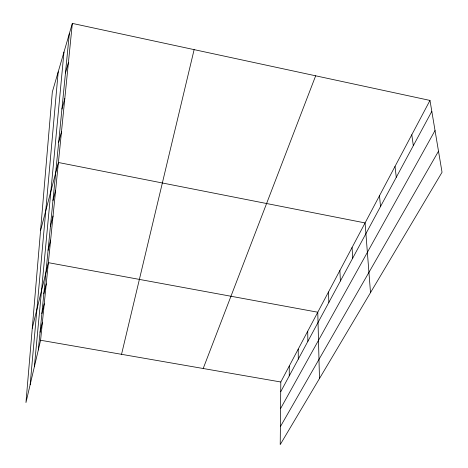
<?xml version="1.0" encoding="UTF-8"?>
<svg xmlns="http://www.w3.org/2000/svg" width="468" height="468" viewBox="0 0 468 468"><rect width="100%" height="100%" fill="white"/><g stroke="black" fill="none" stroke-linecap="round" stroke-linejoin="round"><path stroke-width="0.7" d="M289.253 375.898L289.271 366.017M429.981 100.427L280.806 381.993L280.221 444.6L442.038 172.253L429.981 100.427L72.341 23.4L52.328 91.974L25.962 402.533L40.593 340.254L72.341 23.4M30.168 384.614L58.207 71.815M34.369 366.742L63.976 52.053M38.317 349.935L69.311 33.79M40.043 332.344L42.366 322.546M121.54 354.317L194.126 49.631M41.868 313.689L44.244 303.773M43.811 293.881L46.244 283.854M32.269 328.238L48.368 262.665L317.772 312.214L319.474 378.536M48.081 250.316L50.626 240.084M50.439 226.29L53.042 215.976M52.96 200.561L55.628 190.172M40.552 230.66L58.401 162.49L365.081 222.926L370.51 292.646M58.675 142.266L61.478 131.783M61.928 109.073L64.806 98.584M65.462 73.043L68.416 62.577M203.194 368.509L315.666 75.804M280.712 391.739L431.818 111.343M280.554 408.646L435.035 130.513M280.39 426.611L438.504 151.199M40.593 340.254L280.806 381.993M411.793 134.761L413.32 145.665M395.015 166.432L396.279 177.296M379.49 195.735L380.519 206.528M352.053 247.513L352.72 258.125M339.879 270.486L340.394 280.993M328.477 292.014L328.858 302.398M307.71 331.215L307.868 341.353M298.221 349.122L298.286 359.131"/></g></svg>
